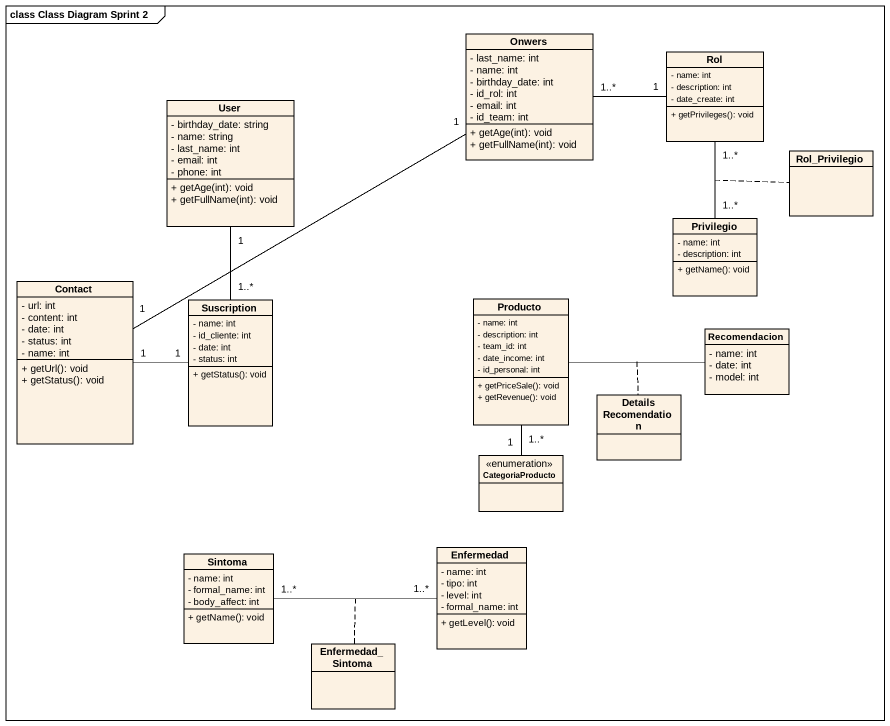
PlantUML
@startuml
mainframe class Class Diagram Sprint 2
hide circle
hide empty members
skinparam classAttributeIconSize 0
class Onwers {
  - last_name: int
  - name: int
  - birthday_date: int
  - id_rol: int
  - email: int
  - id_team: int
  + getAge(int): void
  + getFullName(int): void
}
class Rol {
  - name: int
  - description: int
  - date_create: int
  + getPrivileges(): void
}
class User {
  - birthday_date: string
  - name: string
  - last_name: int
  - email: int
  - phone: int
  + getAge(int): void
  + getFullName(int): void
}
class Rol_Privilegio
class Privilegio {
  - name: int
  - description: int
  + getName(): void
}
class Contact {
  - url: int
  - content: int
  - date: int
  - status: int
  - name: int
  + getUrl(): void
  + getStatus(): void
}
class Suscription {
  - name: int
  - id_cliente: int
  - date: int
  - status: int
  + getStatus(): void
}
class Producto {
  - name: int
  - description: int
  - team_id: int
  - date_income: int
  - id_personal: int
  + getPriceSale(): void
  + getRevenue(): void
}
class Recomendacion {
  - name: int
  - date: int
  - model: int
}
class DetailsRecomendation
enum CategoriaProducto
class Sintoma {
  - name: int
  - formal_name: int
  - body_affect: int
  + getName(): void
}
class Enfermedad {
  - name: int
  - tipo: int
  - level: int
  - formal_name: int
  + getLevel(): void
}
class Enfermedad_Sintoma
Onwers "1" -left- "1" Contact
Rol "1" -left- "1..*" Onwers
Privilegio "1..*" -up- "1..*" Rol
(Privilegio, Rol) .. Rol_Privilegio
Suscription "1..*" -up- "1" User
Suscription "1" -left- "1" Contact
Producto -right- Recomendacion
(Producto, Recomendacion) .. DetailsRecomendation
Producto "1..*" -- "1" CategoriaProducto
Sintoma "1..*" -right- "1..*" Enfermedad
(Sintoma, Enfermedad) .. Enfermedad_Sintoma
@enduml
